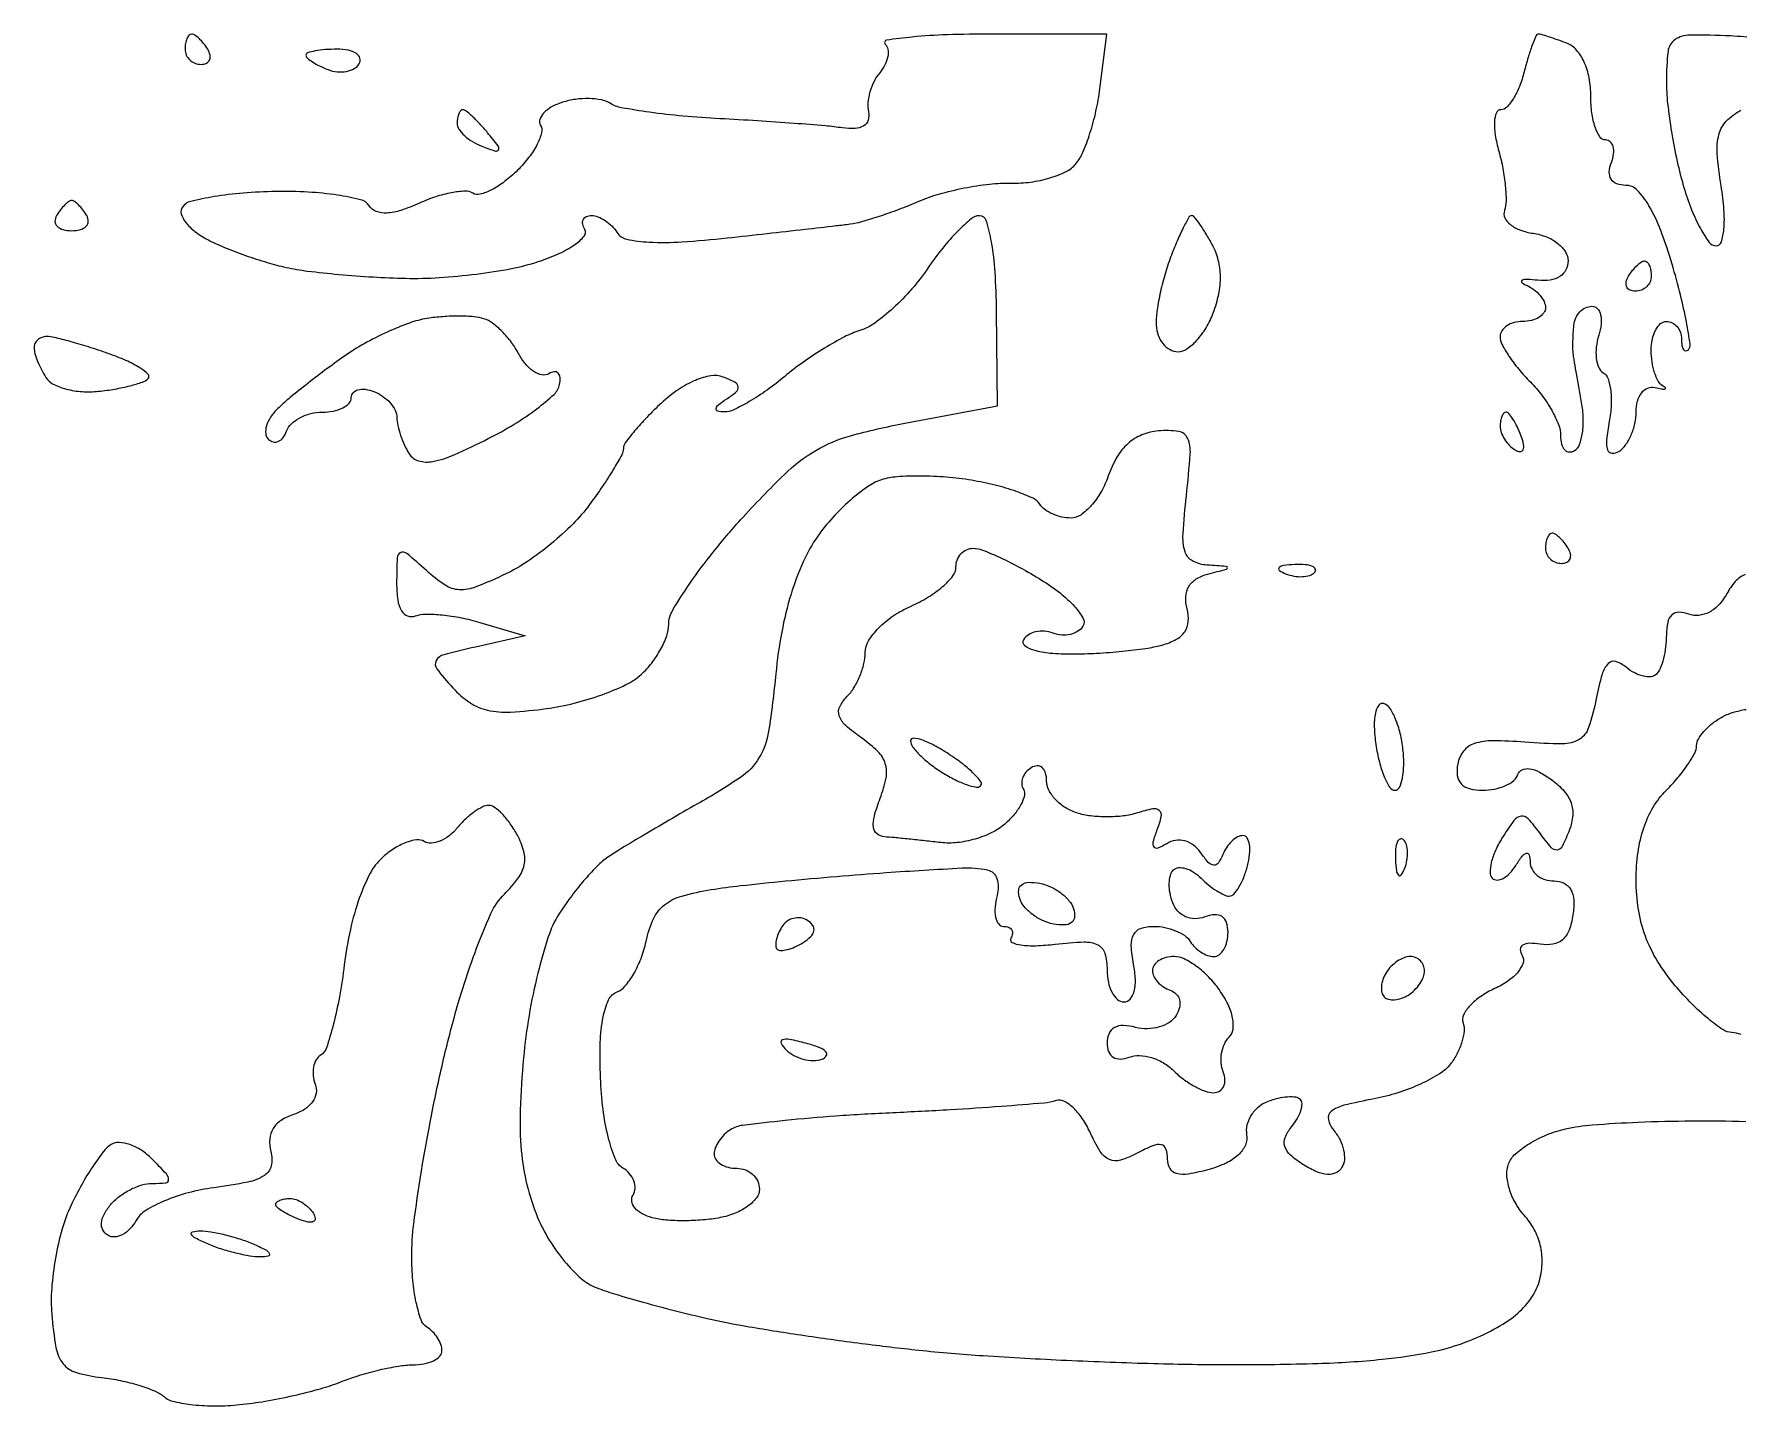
# Model space of a CAD drawing. Extents: x 0 to 102, y 0 to 135.
# Drawn here: x 36.38 to 45.92, y 127.69 to 135.36 of the extents above; entities that cross this region are included whole.
import ezdxf

# ---------------------------------------------------------------- set-up
doc = ezdxf.new("R2010")
doc.units = 0
doc.header["$MEASUREMENT"] = 0

msp = doc.modelspace()

# ---------------------------------------------------------------- linework, layer by layer
for points in [[(41.735482, 135.36, 0.008074), (41.490704, 135.356047, 0.01535), (41.294126, 135.343648, 0.013247), (41.150324, 135.326282, 0.616385), (41.143066, 135.304334, -0.160634), (41.157767, 135.275166, -0.085294), (41.156873, 135.234285, -0.070128), (41.140977, 135.188191, -0.055211), (41.111898, 135.144039, 0.058781), (41.080448, 135.095541, 0.044856), (41.057656, 135.036465, 0.04591), (41.046285, 134.976305, 0.075741), (41.049182, 134.924755, -0.127927), (41.047021, 134.87895, -0.18087), (41.022242, 134.846989, -0.125628), (40.973928, 134.831858, -0.050125), (40.9041, 134.835116, 0.015061), (40.807757, 134.846407, 0.002898), (40.632552, 134.860586, 0.003083), (40.42786, 134.874689, 0.002838), (40.217282, 134.886693, -0.009703), (40.012009, 134.901225, -0.012342), (39.82337, 134.92297, -0.010373), (39.667442, 134.948164, -0.09343), (39.603175, 134.972888, 0.091789), (39.554097, 134.991952, 0.041455), (39.485188, 134.999185, 0.039197), (39.409065, 134.994869, 0.043113), (39.337014, 134.97867, 0.047015), (39.275434, 134.95254, 0.078858), (39.230877, 134.918482, 0.116052), (39.209731, 134.882366, 0.216332), (39.213957, 134.849395, -0.206734), (39.219975, 134.808428, -0.053158), (39.195363, 134.744612, -0.045078), (39.148932, 134.671272, -0.032737), (39.0852, 134.5986, -0.032628), (39.012546, 134.534856, -0.044965), (38.939261, 134.488392, -0.052997), (38.875516, 134.463719, -0.207133), (38.834654, 134.469689, 0.14994), (38.791169, 134.481067, 0.035493), (38.715792, 134.472535, 0.033411), (38.626812, 134.449771, 0.027574), (38.535581, 134.414135, -0.027106), (38.432424, 134.373729, -0.066873), (38.352689, 134.358759, -0.102749), (38.294003, 134.367793, -0.159341), (38.254292, 134.399484, 0.189298), (38.206612, 134.433193, 0.022441), (38.077077, 134.458961, 0.02429), (37.914001, 134.475802, 0.017656), (37.7316, 134.479274, 0.015595), (37.549231, 134.470612, 0.021414), (37.386266, 134.450718, 0.018828), (37.255864, 134.42402, 0.178609), (37.209396, 134.392699, 0.232318), (37.202953, 134.354637, 0.093748), (37.227739, 134.306537, 0.066198), (37.27958, 134.255678, 0.041286), (37.351747, 134.210322, 0.022124), (37.445217, 134.166963, 0.012321), (37.562486, 134.122091, 0.012272), (37.683599, 134.082455, 0.019412), (37.789351, 134.055124, 0.022712), (37.91024, 134.034538, 0.008094), (38.084412, 134.015817, 0.008012), (38.276465, 134.001413, 0.00937), (38.459109, 133.994085, 0.021124), (38.646928, 133.998007, 0.015422), (38.854743, 134.017592, 0.015634), (39.050882, 134.048455, 0.032871), (39.200138, 134.087052, 0.025891), (39.315392, 134.131827, 0.045122), (39.404686, 134.182068, 0.062134), (39.458601, 134.230007, 0.329579), (39.461686, 134.267018, -0.085493), (39.449716, 134.296728, -0.164326), (39.452587, 134.321952, -0.180136), (39.469722, 134.338744, -0.105096), (39.498214, 134.3448, -0.092426), (39.53483, 134.337973, -0.053032), (39.574909, 134.317381, -0.050515), (39.612161, 134.287162, -0.058754), (39.640503, 134.251458, 0.205692), (39.696061, 134.212503, 0.038733), (39.821859, 134.196269, 0.029121), (40.004718, 134.197606, 0.011077), (40.258846, 134.219948, 0.000344), (40.482816, 134.244805, 0.000421), (40.692085, 134.268354, 0.00035), (40.868005, 134.288426, 0.003024), (40.9464, 134.297906, 0.03736), (41.011902, 134.311258, 0.010828), (41.110577, 134.341504, 0.010822), (41.220622, 134.380521, 0.011358), (41.3271, 134.423678, -0.032781), (41.443676, 134.465212, -0.020433), (41.584771, 134.499122, -0.020479), (41.727248, 134.521246, -0.034641), (41.847878, 134.526538, 0.03965), (41.95707, 134.532423, 0.03918), (42.064414, 134.555462, 0.042008), (42.154815, 134.590912, 0.105488), (42.210116, 134.634533, 0.072928), (42.24945, 134.699104, 0.023006), (42.288877, 134.805292, 0.022431), (42.322497, 134.92934, 0.023121), (42.34447, 135.054657), (42.383563, 135.36)], [(37.261307, 135.36, 0.210953), (37.247041, 135.353701, 0.081139), (37.234959, 135.335149, 0.061769), (37.226736, 135.307789, 0.042167), (37.224, 135.2754, 0.105053), (37.230858, 135.24312, 0.099167), (37.250318, 135.215651, 0.09642), (37.279393, 135.19724, 0.093332), (37.313593, 135.1908, 0.108972), (37.343621, 135.197423, 0.182303), (37.361509, 135.215651, 0.161196), (37.364141, 135.243074, 0.082592), (37.3509, 135.2754, 0.029505), (37.328143, 135.307783, 0.035638), (37.303014, 135.335149, 0.038439), (37.279135, 135.354455, 0.151918)], [(44.797952, 135.36, 0.300047), (44.78549, 135.351781, 0.011528), (44.763849, 135.297872, 0.017277), (44.740899, 135.229569, 0.010922), (44.71866, 135.1485, -0.032234), (44.692688, 135.06752, -0.044254), (44.658527, 134.999128, -0.051829), (44.621773, 134.951306, -0.205828), (44.588494, 134.937, 0.307453), (44.563302, 134.919893, 0.082353), (44.552501, 134.870035, 0.053231), (44.55679, 134.79535, 0.027858), (44.577084, 134.70435, -0.022251), (44.599707, 134.608001, -0.022866), (44.613433, 134.510893, -0.02335), (44.617513, 134.425949, -0.083393), (44.608603, 134.372473, 0.198517), (44.61102, 134.332524, 0.113263), (44.641829, 134.294265, 0.080865), (44.697447, 134.263453, 0.050974), (44.769674, 134.245573, -0.060839), (44.844319, 134.225529, -0.07158), (44.907552, 134.188752, -0.083577), (44.950154, 134.141562, -0.142851), (44.9649, 134.091, -0.121053), (44.952591, 134.040901, -0.130722), (44.918665, 134.003883, -0.107245), (44.864761, 133.983881, -0.062996), (44.7957, 133.982788, 0.015875), (44.735451, 133.987513, 0.11671), (44.707267, 133.982214, 0.558677), (44.705745, 133.97089, 0.067126), (44.73225, 133.954588, -0.056418), (44.772693, 133.930889, -0.055966), (44.806936, 133.898693, -0.061211), (44.830246, 133.863279, -0.115472), (44.838, 133.83015, -0.160616), (44.828246, 133.80057, -0.096605), (44.800723, 133.77538, -0.078159), (44.759631, 133.758367, -0.059205), (44.7111, 133.7526, 0.064853), (44.662586, 133.746281, 0.082425), (44.621477, 133.727749, 0.098894), (44.593977, 133.700263, 0.148195), (44.5842, 133.668, 0.120635), (44.594818, 133.62463, 0.026952), (44.633902, 133.558549, 0.026473), (44.688632, 133.485185, 0.022886), (44.7534, 133.4142, -0.0349), (44.818149, 133.339721, -0.033483), (44.872897, 133.255959, -0.035327), (44.910895, 133.17553, -0.092948), (44.9226, 133.113107, 0.060675), (44.928324, 133.066114, 0.129561), (44.945732, 133.034254, 0.191517), (44.971488, 133.022299, 0.153615), (45.001348, 133.029883, 0.169275), (45.028886, 133.063808, 0.051058), (45.045192, 133.129177, 0.04469), (45.049562, 133.211389, 0.035808), (45.04002, 133.299561, -0.001259), (45.024206, 133.388035, -0.001526), (45.009839, 133.47109, -0.001289), (44.99814, 133.541058, -0.01053), (44.993553, 133.573135, -0.027402), (44.991747, 133.600383, -0.008577), (44.991983, 133.641323, -0.008542), (44.993815, 133.687108, -0.009344), (44.997182, 133.73145, -0.081778), (45.007826, 133.771844, -0.084755), (45.030783, 133.806136, -0.090683), (45.062271, 133.829137, -0.112978), (45.097501, 133.8372, -0.204114), (45.12802, 133.8242, -0.133305), (45.146644, 133.790137, -0.087677), (45.149803, 133.737907, -0.048244), (45.13636, 133.67512, 0.048448), (45.12236, 133.609604, 0.058483), (45.122558, 133.546727, 0.06891), (45.136012, 133.495654, 0.156777), (45.161613, 133.465639, -0.176022), (45.188197, 133.431998, -0.04966), (45.203083, 133.365747, -0.043524), (45.205993, 133.282174, -0.034186), (45.195088, 133.192145, 0.020117), (45.179895, 133.090695, 0.105539), (45.185598, 133.034907, 0.30789), (45.209686, 133.016163, 0.155608), (45.248734, 133.025919, 0.099276), (45.285846, 133.060595, 0.052304), (45.317146, 133.115656, 0.049117), (45.338416, 133.181101, 0.054073), (45.3456, 133.247338, -0.065392), (45.353463, 133.307205, -0.100469), (45.376664, 133.353861, -0.130325), (45.411131, 133.380056, -0.158765), (45.45135, 133.38311, 0.013566), (45.489232, 133.374958, 0.102957), (45.507397, 133.375327, 0.598335), (45.509074, 133.38146, 0.062422), (45.49365, 133.392816, -0.142535), (45.469239, 133.417605, -0.046007), (45.448838, 133.465508, -0.041564), (45.43488, 133.525781, -0.036139), (45.4302, 133.59045, -0.050201), (45.436445, 133.652498, -0.070178), (45.455051, 133.704968, -0.090315), (45.482504, 133.740266, -0.184457), (45.5148, 133.7526, -0.115918), (45.54707, 133.745017, -0.100475), (45.574549, 133.723607, -0.093242), (45.592993, 133.691592, -0.084383), (45.5994, 133.6539, 0.037215), (45.602034, 133.618562, 0.104614), (45.61066, 133.595453, 0.241854), (45.623319, 133.588028, 0.213476), (45.637732, 133.593532, 0.238335), (45.648143, 133.625218, 0.009258), (45.626823, 133.750167, 0.014738), (45.593542, 133.901126, 0.009672), (45.546768, 134.072932, 0.019267), (45.48332, 134.262058, 0.042163), (45.417397, 134.399761, 0.058624), (45.351434, 134.486914, 0.204221), (45.287885, 134.514, -0.086009), (45.237522, 134.522728, -0.166542), (45.205943, 134.547914, -0.158626), (45.195535, 134.588195, -0.076308), (45.206994, 134.6409, 0.055937), (45.219642, 134.689491, 0.100118), (45.217314, 134.730523, 0.147206), (45.200866, 134.757438, 0.184534), (45.173745, 134.7678, -0.254276), (45.14226, 134.784919, -0.063013), (45.115871, 134.839695, -0.04905), (45.097763, 134.91879, -0.03177), (45.0918, 135.012549, 0.045569), (45.08247, 135.114709, 0.060653), (45.054648, 135.203606, 0.071717), (45.011827, 135.270759, 0.124016), (44.957981, 135.308649, 0.006047), (44.904816, 135.328316, 0.007928), (44.855772, 135.344916, 0.00604), (44.814482, 135.357617, 0.07171)], [(38.074993, 135.2754, 0.017964), (38.008221, 135.273, 0.029198), (37.951969, 135.265633, 0.029196), (37.910319, 135.255132, 0.327354), (37.9008, 135.242151, 0.220306), (37.90808, 135.22643, 0.031518), (37.937281, 135.20467, 0.030936), (37.977422, 135.181924, 0.021825), (38.024991, 135.161246, 0.066719), (38.076204, 135.149084, 0.072258), (38.127388, 135.151355, 0.081026), (38.170713, 135.167184, 0.126981), (38.199184, 135.194495, 0.214542), (38.203209, 135.225075, 0.177225), (38.183328, 135.251634, 0.099152), (38.138252, 135.269625, 0.045552)], [(38.778741, 134.937, 0.217663), (38.76652, 134.931415, 0.078541), (38.756183, 134.914808, 0.05972), (38.749139, 134.890378, 0.040372), (38.7468, 134.861451, 0.148172), (38.756736, 134.82866, 0.058677), (38.787592, 134.792442, 0.05126), (38.832537, 134.758591, 0.0442), (38.885666, 134.732615, 0.012731), (38.961829, 134.705592, 0.389672), (38.978705, 134.713284, 0.27071), (38.975838, 134.735431, 0.008807), (38.917607, 134.808163, 0.013646), (38.874323, 134.857513, 0.018888), (38.832709, 134.899154, 0.015689), (38.796552, 134.930647, 0.172995)], [(36.5895, 134.4294, 0.163822), (36.573705, 134.424082, 0.033983), (36.551319, 134.404549, 0.032351), (36.527288, 134.377189, 0.025622), (36.5049, 134.3448, 0.146489), (36.49627, 134.312703, 0.191582), (36.508183, 134.285051, 0.134005), (36.540886, 134.266372, 0.063222), (36.5895, 134.2602, 0.063222), (36.638114, 134.266372, 0.134005), (36.670817, 134.285051, 0.191582), (36.68273, 134.312703, 0.146489), (36.6741, 134.3448, 0.025622), (36.651712, 134.377189, 0.032351), (36.627681, 134.404549, 0.033983), (36.605295, 134.424082, 0.163822)], [(41.670869, 134.344222, 0.173323), (41.624462, 134.3273, 0.024836), (41.548786, 134.257845, 0.025777), (41.464502, 134.1631, 0.019415), (41.381606, 134.050984, -0.029644), (41.291969, 133.934798, -0.027973), (41.187567, 133.827627, -0.029114), (41.084335, 133.743403, -0.080926), (41.000906, 133.701586, 0.044005), (40.914705, 133.666044, 0.017233), (40.80254, 133.602787, 0.016901), (40.685219, 133.525626, 0.020191), (40.580359, 133.444924, -0.018998), (40.481524, 133.368482, -0.022392), (40.382308, 133.304108, -0.022005), (40.294906, 133.25785, -0.114452), (40.241959, 133.246295, -0.059144), (40.205244, 133.25114, -0.395319), (40.196194, 133.265305, -0.184772), (40.209402, 133.286856, -0.022646), (40.255543, 133.319122, 0.033576), (40.309452, 133.358602, 0.264441), (40.319816, 133.386599, 0.236879), (40.301329, 133.412076, 0.027882), (40.23545, 133.441666, 0.13386), (40.16765, 133.448487, 0.058542), (40.080163, 133.423063, 0.049649), (39.984121, 133.370722, 0.037319), (39.889956, 133.295688, 0.013431), (39.808543, 133.216068, 0.018299), (39.739838, 133.139769, 0.015317), (39.688005, 133.073783, 0.160154), (39.6774, 133.041523, -0.126195), (39.668562, 133.007065, -0.010364), (39.621826, 132.925976, -0.013371), (39.560675, 132.830639, -0.009895), (39.488212, 132.728459, -0.037117), (39.395538, 132.620821, -0.023309), (39.272751, 132.508897, -0.023362), (39.140852, 132.409493, -0.03903), (39.020395, 132.340351, -0.016868), (38.85152, 132.267086, -0.104732), (38.758911, 132.251484, -0.137467), (38.680068, 132.277178, -0.036846), (38.575083, 132.358978, 0.009599), (38.465972, 132.453977, 0.28226), (38.431059, 132.459145, 0.289629), (38.411243, 132.43041, 0.009973), (38.4084, 132.287867, 0.034504), (38.414811, 132.195076, 0.096976), (38.435888, 132.133803, 0.174941), (38.469974, 132.105106, 0.179049), (38.51415, 132.105148, -0.089642), (38.571503, 132.115377, -0.024693), (38.66339, 132.110623, -0.024114), (38.768776, 132.094773, -0.023095), (38.8737, 132.068686), (39.1275, 131.992985), (38.849551, 131.931018, 0.009745), (38.671787, 131.887733, 0.204007), (38.629555, 131.854901, 0.29983), (38.632987, 131.809304, 0.019462), (38.722424, 131.702394, 0.060813), (38.817248, 131.620269, 0.094361), (38.916481, 131.577832, 0.06849), (39.046502, 131.567516, 0.01966), (39.24799, 131.587102, 0.02741), (39.402774, 131.617034, 0.025151), (39.557959, 131.664379, 0.025999), (39.692038, 131.720814, 0.071416), (39.776967, 131.778045, 0.04419), (39.835985, 131.84179, 0.038627), (39.885894, 131.917741, 0.040557), (39.920207, 131.993945, 0.085713), (39.9312, 132.0576, -0.134707), (39.952752, 132.136145, -0.016679), (40.049243, 132.287031, -0.018713), (40.179165, 132.461625, -0.014473), (40.33305, 132.642079, -0.015895), (40.578253, 132.896559, -0.060196), (40.753641, 133.030424, -0.065658), (40.948056, 133.112748, -0.021303), (41.25288, 133.1831), (41.77086, 133.279619), (41.765849, 133.81221, 0.013846), (41.757831, 134.028252, 0.027978), (41.737328, 134.197256, 0.030419), (41.708424, 134.316665, 0.331088)], [(42.857187, 134.3448, 0.272498), (42.842336, 134.336057, 0.010162), (42.810829, 134.276459, 0.015916), (42.775988, 134.201318, 0.010228), (42.740179, 134.11215, 0.020595), (42.707036, 134.012219, 0.017504), (42.680175, 133.904351, 0.017861), (42.662665, 133.804339, 0.046559), (42.659415, 133.73145, 0.075262), (42.670807, 133.674884, 0.08535), (42.698239, 133.62689, 0.095445), (42.73711, 133.594748, 0.125812), (42.781494, 133.5834, 0.151302), (42.831459, 133.598874, 0.058082), (42.886877, 133.647155, 0.050624), (42.938839, 133.717397, 0.043135), (42.978906, 133.800439, 0.040327), (43.009397, 133.905402, 0.053906), (43.018739, 134.004084, 0.058341), (43.006727, 134.096063, 0.061322), (42.973836, 134.181139, 0.012891), (42.938166, 134.243847, 0.01907), (42.90344, 134.296725, 0.014662), (42.872591, 134.337426, 0.227015)], [(45.392893, 134.091, -0.210953), (45.407159, 134.084701, -0.081139), (45.419241, 134.066149, -0.061769), (45.427464, 134.038789, -0.042167), (45.4302, 134.0064, -0.105053), (45.423342, 133.97412, -0.099167), (45.403882, 133.946651, -0.09642), (45.374807, 133.92824, -0.093332), (45.340607, 133.9218, -0.108972), (45.310579, 133.928423, -0.182303), (45.292691, 133.946651, -0.161196), (45.290059, 133.974074, -0.082592), (45.3033, 134.0064, -0.029505), (45.326057, 134.038783, -0.035638), (45.351186, 134.066149, -0.038439), (45.375065, 134.085455, -0.151918)], [(38.8972, 133.767567, 0.057212), (38.841383, 133.778751, 0.019735), (38.759052, 133.782376, 0.019312), (38.667189, 133.779243, 0.02122), (38.578708, 133.769009, 0.047004), (38.480062, 133.743662, 0.020735), (38.355239, 133.692802, 0.020305), (38.226421, 133.627531, 0.025697), (38.113408, 133.556524, 0.007153), (38.007321, 133.479716, 0.006388), (37.899357, 133.397001, 0.006421), (37.804248, 133.320191, 0.019735), (37.742679, 133.264906, 0.052227), (37.703083, 133.217446, 0.074647), (37.679666, 133.167953, 0.097395), (37.675337, 133.124249, 0.183694), (37.690811, 133.092921, 0.136675), (37.718145, 133.078795, 0.159513), (37.747072, 133.082019, 0.127131), (37.773318, 133.103255, 0.07378), (37.792532, 133.13925, -0.118634), (37.81899, 133.179706, -0.067324), (37.866837, 133.213936, -0.061209), (37.927634, 133.237118, -0.06058), (37.99245, 133.245, 0.048564), (38.054504, 133.251041, 0.068564), (38.106968, 133.269071, 0.088748), (38.142305, 133.295654, 0.189418), (38.1546, 133.326945, -0.184534), (38.164962, 133.354066, -0.147206), (38.191877, 133.370514, -0.100118), (38.232909, 133.372842, -0.055937), (38.2815, 133.360194, -0.061005), (38.33012, 133.334368, -0.059584), (38.371504, 133.297397, -0.064793), (38.399821, 133.255397, -0.113081), (38.409695, 133.214799, 0.052146), (38.414968, 133.170166, 0.026106), (38.430361, 133.115399, 0.025597), (38.452386, 133.059831, 0.034304), (38.478227, 133.012207, 0.185477), (38.531792, 132.972467, 0.115578), (38.610887, 132.969192, 0.056872), (38.730772, 133.00659, 0.013337), (38.921081, 133.096807, 0.019647), (39.06661, 133.17795, 0.02525), (39.193191, 133.264254, 0.024537), (39.289075, 133.344685, 0.156043), (39.319946, 133.399338, 0.064147), (39.322959, 133.438663, 0.181493), (39.312144, 133.463496, 0.238576), (39.290315, 133.471037, 0.104823), (39.260741, 133.460419, -0.188302), (39.222635, 133.453432, -0.097548), (39.177102, 133.471905, -0.074014), (39.130976, 133.512987, -0.051046), (39.091795, 133.571077, 0.038115), (39.050722, 133.635498, 0.034206), (38.998954, 133.695463, 0.035872), (38.944797, 133.742821, 0.083886)], [(36.449976, 133.668, 0.087254), (36.422592, 133.663185, 0.096147), (36.399523, 133.649362, 0.102428), (36.384334, 133.628751, 0.113326), (36.379295, 133.60455, 0.06702), (36.384165, 133.57323, 0.023022), (36.399245, 133.52979, 0.022403), (36.420493, 133.482839, 0.024109), (36.445391, 133.439148, 0.134657), (36.486593, 133.401759, 0.053181), (36.558759, 133.374353, 0.047585), (36.647487, 133.359889, 0.043203), (36.740331, 133.361734, 0.016382), (36.831851, 133.374536, 0.019896), (36.916521, 133.392717, 0.018855), (36.985567, 133.413248, 0.115174), (37.016954, 133.432754, 0.419954), (37.016717, 133.456996, 0.051292), (36.970252, 133.493307, 0.036851), (36.893265, 133.534093, 0.019523), (36.792694, 133.573619, 0.00756), (36.683758, 133.609756, 0.009115), (36.580339, 133.640275, 0.007976), (36.492671, 133.662921, 0.059276)], [(44.617449, 133.245, 0.219607), (44.604725, 133.239128, 0.077771), (44.593967, 133.221615, 0.059132), (44.586634, 133.195875, 0.039867), (44.5842, 133.165393, 0.088797), (44.590334, 133.131124, 0.053277), (44.608767, 133.093987, 0.051183), (44.635841, 133.059774, 0.061454), (44.667831, 133.034099, 0.1144), (44.696374, 133.024457, 0.32948), (44.713273, 133.034555, 0.155351), (44.71591, 133.064657, 0.036408), (44.70108, 133.113706, 0.020646), (44.679359, 133.163999, 0.029555), (44.65573, 133.206432, 0.029412), (44.633277, 133.23749, 0.2252)], [(44.875307, 132.5682, 0.210953), (44.861041, 132.561901, 0.081139), (44.848959, 132.543349, 0.061769), (44.840736, 132.515989, 0.042167), (44.838, 132.4836, 0.105053), (44.844858, 132.45132, 0.099167), (44.864318, 132.423851, 0.09642), (44.893393, 132.40544, 0.093332), (44.927593, 132.399, 0.108972), (44.957621, 132.405623, 0.182303), (44.975509, 132.423851, 0.161196), (44.978141, 132.451274, 0.082592), (44.9649, 132.4836, 0.029505), (44.942143, 132.515983, 0.035638), (44.917014, 132.543349, 0.038439), (44.893135, 132.562655, 0.151918)], [(43.43505, 132.392321, 0.018894), (43.371911, 132.387326, 0.168741), (43.347228, 132.37537, 0.470617), (43.348687, 132.359952, 0.054073), (43.383937, 132.341209, 0.051402), (43.430203, 132.328008, 0.05415), (43.477372, 132.324842, 0.060344), (43.518429, 132.331539, 0.126455), (43.546088, 132.347888, 0.296942), (43.549997, 132.366403, 0.208169), (43.534554, 132.382024, 0.077125), (43.493947, 132.391391, 0.028489)], [(43.933874, 131.614675, 0.332246), (43.904961, 131.6051, 0.104302), (43.886009, 131.560475, 0.057707), (43.880024, 131.484361, 0.027234), (43.88902, 131.386077, 0.024914), (43.908452, 131.287973, 0.037467), (43.935899, 131.205223, 0.042252), (43.966673, 131.146057, 0.257134), (43.995831, 131.13, 0.290725), (44.02076, 131.145834, 0.061412), (44.037563, 131.197151, 0.046613), (44.045015, 131.270989, 0.02842), (44.040685, 131.358598, 0.032019), (44.025296, 131.448122, 0.04025), (43.999255, 131.528117, 0.044904), (43.967281, 131.588804, 0.170212)], [(41.49894, 131.331991, 0.020467), (41.416735, 131.381168, 0.041274), (41.347704, 131.411638, 0.068169), (41.300667, 131.421029, 0.432173), (41.2848, 131.406101, 0.165172), (41.295852, 131.373558, 0.032968), (41.336922, 131.326796, 0.031616), (41.394304, 131.276368, 0.024887), (41.462238, 131.229089, 0.022697), (41.532884, 131.189307, 0.033587), (41.598335, 131.161609, 0.035669), (41.651511, 131.147356, 0.24895), (41.676378, 131.154978, 0.372445), (41.678012, 131.177519, 0.036487), (41.639396, 131.222115, 0.032323), (41.578418, 131.275551, 0.01873)], [(38.923382, 131.0454, 0.120353), (38.888926, 131.036984, 0.035668), (38.842342, 131.008397, 0.033527), (38.792835, 130.967641, 0.030583), (38.747573, 130.919431, -0.054458), (38.70162, 130.874938, -0.067354), (38.650137, 130.845053, -0.080796), (38.601232, 130.833591, -0.156903), (38.562683, 130.843119, 0.171342), (38.520849, 130.852219, 0.060526), (38.460489, 130.837056, 0.051375), (38.392749, 130.802675, 0.04083), (38.327613, 130.75275, 0.088886), (38.260161, 130.665467, 0.035115), (38.1994, 130.525828, 0.03097), (38.149518, 130.35124, 0.023024), (38.115523, 130.153596, -0.013797), (38.088086, 129.974353, -0.019152), (38.052982, 129.815723, -0.015941), (38.01544, 129.688974, -0.176133), (37.983174, 129.648124, 0.128394), (37.957901, 129.621632, 0.080866), (37.943354, 129.581159, 0.07185), (37.941426, 129.533252, 0.06589), (37.952913, 129.485234, -0.132964), (37.958023, 129.435331, -0.115849), (37.937858, 129.386692, -0.095601), (37.893779, 129.345091, -0.064724), (37.831008, 129.3158, 0.06652), (37.761485, 129.283055, 0.113015), (37.716818, 129.237239, 0.120148), (37.698164, 129.178696, 0.081456), (37.704708, 129.108697, -0.119275), (37.706172, 129.028956, -0.19919), (37.668176, 128.974859, -0.092706), (37.575387, 128.937758, -0.015539), (37.385559, 128.906265, 0.030785), (37.241491, 128.877827, 0.035486), (37.108903, 128.832801, 0.038429), (37.003912, 128.778788, 0.127847), (36.950641, 128.723245, -0.061918), (36.915574, 128.67554, -0.082952), (36.872831, 128.643201, -0.102686), (36.829368, 128.630819, -0.157906), (36.791692, 128.640052, -0.134641), (36.76373, 128.670095, -0.144142), (36.755946, 128.709389, -0.103337), (36.770527, 128.757085, -0.047558), (36.807251, 128.811032, -0.057931), (36.85509, 128.856714, -0.043638), (36.916776, 128.895336, -0.044574), (36.982181, 128.921693, -0.07363), (37.040987, 128.9304, 0.025685), (37.11635, 128.934274, 0.389142), (37.132307, 128.952254, 0.185729), (37.119681, 128.983536, 0.008622), (37.038747, 129.06731, 0.050436), (36.979668, 129.115537, 0.060465), (36.915483, 129.147581, 0.071203), (36.856086, 129.159628, 0.154078), (36.811382, 129.148317, 0.089851), (36.768099, 129.109364, 0.018404), (36.707908, 129.025403, 0.018824), (36.644388, 128.921224, 0.016707), (36.586151, 128.808392, 0.041882), (36.53642, 128.676009, 0.025083), (36.498827, 128.512117, 0.025007), (36.477653, 128.344046, 0.039344), (36.478137, 128.198636, 0.02198), (36.501758, 128.012056, 0.125602), (36.542124, 127.921611, 0.157748), (36.616137, 127.872247, 0.040757), (36.7587, 127.844264, -0.023371), (36.862783, 127.827565, -0.02285), (36.965651, 127.801133, -0.023451), (37.053584, 127.769622, -0.075116), (37.106815, 127.737646, 0.11869), (37.164207, 127.709595, 0.028208), (37.269976, 127.692315, 0.027451), (37.397067, 127.685872, 0.024092), (37.529815, 127.692836, 0.017682), (37.673063, 127.71243, 0.0126), (37.831907, 127.744051, 0.012744), (37.982054, 127.78194, 0.026361), (38.096657, 127.820604, -0.020254), (38.199837, 127.856823, -0.016475), (38.312941, 127.887412, -0.016785), (38.419118, 127.908673, -0.041037), (38.498507, 127.9152, 0.046665), (38.561159, 127.92106, 0.066629), (38.614115, 127.938585, 0.086745), (38.649842, 127.964399, 0.195443), (38.6622, 127.994807, 0.089642), (38.655999, 128.029119, 0.053229), (38.637349, 128.066389, 0.051032), (38.609961, 128.100795, 0.06081), (38.5776, 128.1267, -0.173139), (38.544768, 128.167773, -0.030305), (38.517851, 128.264702, -0.029753), (38.499194, 128.387491, -0.02283), (38.493, 128.523071, -0.031459), (38.504448, 128.704843, -0.008606), (38.545408, 128.989311, -0.008665), (38.603114, 129.310908, -0.00893), (38.671411, 129.627089, -0.013164), (38.753443, 129.939318, -0.017606), (38.845149, 130.217489, -0.017671), (38.936242, 130.439725, -0.09051), (39.01175, 130.54895, 0.036764), (39.08865, 130.638073, 0.105864), (39.122313, 130.711967, 0.121309), (39.120443, 130.787007, 0.056321), (39.084162, 130.878139, 0.03073), (39.044658, 130.942163, 0.03786), (39.000008, 130.996267, 0.041484), (38.956793, 131.034341, 0.161203)], [(44.043113, 130.853287, 0.296942), (44.024597, 130.857197, 0.208169), (44.008976, 130.841754, 0.077125), (43.999609, 130.801147, 0.028489), (43.998679, 130.74225, 0.018894), (44.003674, 130.679111, 0.168741), (44.01563, 130.654428, 0.470617), (44.031048, 130.655887, 0.054073), (44.049791, 130.691138, 0.051402), (44.062992, 130.737403, 0.05415), (44.066158, 130.784572, 0.060344), (44.059461, 130.825629, 0.126455)], [(42.008296, 130.60933, -0.061282), (42.068782, 130.589695, -0.053155), (42.125921, 130.555249, -0.055874), (42.1714, 130.511992, -0.094625), (42.196983, 130.46627, -0.100052), (42.202624, 130.420263, -0.215807), (42.185802, 130.389656, -0.158392), (42.146282, 130.376164, -0.05162), (42.084104, 130.38167, -0.061282), (42.023618, 130.401305, -0.053155), (41.966479, 130.435751, -0.055874), (41.921, 130.479008, -0.094625), (41.895417, 130.52473, -0.100052), (41.889776, 130.570737, -0.215807), (41.906598, 130.601344, -0.158392), (41.946118, 130.614836, -0.05162)], [(40.707478, 130.401705, 0.103479), (40.66965, 130.4154, 0.098884), (40.628847, 130.413113, 0.096839), (40.591373, 130.395186, 0.094768), (40.563074, 130.364351, 0.038613), (40.543763, 130.326928, 0.050865), (40.532509, 130.290232, 0.060887), (40.530219, 130.259462, 0.18664), (40.538529, 130.240671, 0.211554), (40.558442, 130.232984, 0.051196), (40.594177, 130.238415, 0.043708), (40.637572, 130.253789, 0.031442), (40.682932, 130.278025, 0.051827), (40.726044, 130.311287, 0.154764), (40.743795, 130.343548, 0.207337), (40.737227, 130.37392, 0.099167)], [(42.760503, 130.1994, 0.061642), (42.713813, 130.193622, 0.080067), (42.674268, 130.17662, 0.097727), (42.647797, 130.151427, 0.155045), (42.6384, 130.12185, 0.113938), (42.645817, 130.089723, 0.069756), (42.667651, 130.05733, 0.064164), (42.699908, 130.029588, 0.065186), (42.737979, 130.011107, -0.117982), (42.772077, 129.989889, -0.138769), (42.790377, 129.956669, -0.120125), (42.789902, 129.914878, -0.075921), (42.770731, 129.869787, -0.111571), (42.733246, 129.831575, -0.072043), (42.676637, 129.805686, -0.066765), (42.61028, 129.795537, -0.068661), (42.544252, 129.80341, 0.054907), (42.475033, 129.813593, 0.133749), (42.425227, 129.801955, 0.169041), (42.395308, 129.769216, 0.101723), (42.3846, 129.717129, 0.088573), (42.393344, 129.668153, 0.162549), (42.41842, 129.636868, 0.156139), (42.458104, 129.626179, 0.080102), (42.509052, 129.636854, -0.103569), (42.565785, 129.64601, -0.062476), (42.633167, 129.634361, -0.05863), (42.700387, 129.604897, -0.06388), (42.756809, 129.561305, 0.036104), (42.81135, 129.514119, 0.034), (42.873178, 129.474221, 0.035843), (42.932911, 129.446577, 0.090694), (42.979808, 129.438, 0.132523), (43.01417, 129.44727, 0.151984), (43.037075, 129.472249, 0.125431), (43.044377, 129.510035, 0.077089), (43.034762, 129.554591, -0.072445), (43.023413, 129.604927, -0.060853), (43.025843, 129.659612, -0.062886), (43.041025, 129.710194, -0.092312), (43.067227, 129.748387, 0.163272), (43.089382, 129.792913, 0.084863), (43.087418, 129.855643, 0.064179), (43.061708, 129.930999, 0.038525), (43.013519, 130.012496, 0.0399), (42.954403, 130.084009, 0.041032), (42.885194, 130.144497, 0.044469), (42.81658, 130.186315, 0.115123)], [(44.081593, 130.1994, 0.094453), (44.047033, 130.192813, 0.052851), (44.00899, 130.172895, 0.050119), (43.973457, 130.143685, 0.057315), (43.946221, 130.109171, 0.055289), (43.928252, 130.071308, 0.063671), (43.920099, 130.032187, 0.073797), (43.922478, 129.99777, 0.143229), (43.9356, 129.9738, 0.143229), (43.95957, 129.960678, 0.073797), (43.993987, 129.958299, 0.063671), (44.033108, 129.966452, 0.055289), (44.070971, 129.984421, 0.057315), (44.105485, 130.011657, 0.050119), (44.134695, 130.04719, 0.052851), (44.154613, 130.085233, 0.094453), (44.1612, 130.119793, 0.099038), (44.155123, 130.150174, 0.097945), (44.137815, 130.176015, 0.097945), (44.111974, 130.193323, 0.099038)], [(40.699381, 129.714539, 0.013933), (40.607612, 129.735825, 0.131195), (40.567584, 129.733386, 0.470166), (40.560335, 129.714699, 0.069225), (40.588411, 129.677549, 0.0741), (40.630849, 129.646118, 0.058506), (40.684136, 129.625287, 0.059552), (40.739686, 129.61764, 0.085105), (40.788766, 129.625155, 0.170804), (40.813136, 129.644073, 0.353106), (40.810733, 129.666549, 0.106885), (40.772126, 129.691427, 0.02593)], [(37.811207, 128.8458, -0.088797), (37.845476, 128.839666, -0.053277), (37.882613, 128.821233, -0.051183), (37.916826, 128.794159, -0.061454), (37.942501, 128.762169, -0.1144), (37.952143, 128.733626, -0.32948), (37.942045, 128.716727, -0.155351), (37.911943, 128.71409, -0.036408), (37.862894, 128.72892, -0.020646), (37.812601, 128.750641, -0.029555), (37.770168, 128.77427, -0.029412), (37.73911, 128.796723, -0.2252), (37.7316, 128.812551, -0.219607), (37.737472, 128.825275, -0.077771), (37.754985, 128.836033, -0.059132), (37.780725, 128.843366, -0.039867)], [(37.3086, 128.664708, -0.04179), (37.36917, 128.659637, -0.018434), (37.447926, 128.64335, -0.018093), (37.530623, 128.619841, -0.02318), (37.6047, 128.592, -0.015364), (37.672677, 128.560281, -0.14515), (37.695839, 128.53846, -0.507108), (37.689524, 128.523998, -0.055166), (37.647, 128.519292, -0.04179), (37.58643, 128.524363, -0.018434), (37.507674, 128.54065, -0.018093), (37.424977, 128.564159, -0.02318), (37.3509, 128.592, -0.015364), (37.282923, 128.623719, -0.14515), (37.259761, 128.64554, -0.507108), (37.266076, 128.660002, -0.055166)]]:
    msp.add_lwpolyline(points, format="xyb", close=True)
for points in [[(46.020763, 135.336217, 0.021545), (45.87435, 135.349588, 0.012635), (45.645669, 135.354784, 0.15304), (45.562906, 135.328612, 0.215262), (45.524114, 135.263417, 0.02818), (45.5148, 135.098292, 0.027364), (45.521711, 134.9721, 0.013408), (45.543585, 134.812545, 0.01326), (45.575253, 134.647503, 0.018753), (45.612791, 134.502665, 0.021567), (45.656299, 134.377373, 0.031458), (45.706091, 134.271675, 0.032256), (45.755188, 134.194676, 0.239073), (45.792804, 134.1756, 0.325878), (45.822441, 134.197212, 0.056581), (45.836889, 134.269356, 0.040692), (45.837239, 134.376093, 0.020127), (45.82123, 134.510765, -0.019344), (45.799403, 134.691966, -0.084393), (45.808776, 134.799194, -0.130458), (45.850366, 134.872677, -0.076379), (45.931756, 134.933765, -0.020686)], [(45.95539, 132.33781, 0.102385), (45.900387, 132.297179, 0.059845), (45.8532, 132.2298, -0.063369), (45.809516, 132.168346, -0.083163), (45.755227, 132.126184, -0.096009), (45.696695, 132.107889, -0.120052), (45.640409, 132.115102, 0.087918), (45.585354, 132.125748, 0.192597), (45.545924, 132.110686, 0.154807), (45.522206, 132.069088, 0.052802), (45.5148, 131.999151, -0.030629), (45.510696, 131.932227, -0.031397), (45.498448, 131.866868, -0.033071), (45.480577, 131.811861, -0.101633), (45.459134, 131.779334, -0.171963), (45.429339, 131.765132, -0.082284), (45.386458, 131.767707, -0.066524), (45.337467, 131.785983, -0.050751), (45.289897, 131.817924, 0.099705), (45.231356, 131.849448, 0.28353), (45.188411, 131.838146, 0.123633), (45.154738, 131.778631, 0.01787), (45.122264, 131.641869, -0.03046), (45.079855, 131.481351, -0.178253), (45.026411, 131.414168, -0.140469), (44.934933, 131.389158, -0.016612), (44.72227, 131.39883, 0.017776), (44.543388, 131.406548, 0.079939), (44.440213, 131.390747, 0.147571), (44.380162, 131.349263, 0.120245), (44.347166, 131.27805, 0.078114), (44.344623, 131.212273, 0.160677), (44.366137, 131.166084, 0.145238), (44.41288, 131.138834, 0.059909), (44.486347, 131.13, 0.048622), (44.55291, 131.136488, 0.055753), (44.613817, 131.155711, 0.064107), (44.660456, 131.183996, 0.144967), (44.683876, 131.217528, -0.20393), (44.70792, 131.244717, -0.151469), (44.74805, 131.250524, -0.085206), (44.80442, 131.231408, -0.033619), (44.873872, 131.187462, -0.053782), (44.942417, 131.125021, -0.096071), (44.981015, 131.059588, -0.104752), (44.990495, 130.988542, -0.073501), (44.972604, 130.909584, -0.017924), (44.932361, 130.815819, -0.260344), (44.904027, 130.795583, -0.249976), (44.871112, 130.808697, -0.016706), (44.80608, 130.891061, 0.026103), (44.741166, 130.970173, 0.247276), (44.701267, 130.984586, 0.203596), (44.661732, 130.960893, 0.017742), (44.594761, 130.861672, 0.033915), (44.557707, 130.792278, 0.046402), (44.534772, 130.7253, 0.055073), (44.527681, 130.669817, 0.20336), (44.540638, 130.637762, 0.21062), (44.566949, 130.62755, 0.114061), (44.601021, 130.637056, 0.078987), (44.638107, 130.665653, 0.048127), (44.672104, 130.70945, -0.020154), (44.708395, 130.762019, -0.175945), (44.731763, 130.77726, -0.409422), (44.746928, 130.768013, -0.058507), (44.752105, 130.72815, 0.124216), (44.762809, 130.687815, 0.099424), (44.792025, 130.653464, 0.089374), (44.835361, 130.630374, 0.077976), (44.886184, 130.6224, -0.110326), (44.942324, 130.60986, -0.157322), (44.97937, 130.575237, -0.116249), (44.996022, 130.516362, -0.046348), (44.991934, 130.43205, -0.053769), (44.97055, 130.347782, -0.122379), (44.93375, 130.293933, -0.142013), (44.880061, 130.268288, -0.083464), (44.80836, 130.268508, 0.041229), (44.747851, 130.273798, 0.141746), (44.710311, 130.263132, 0.264136), (44.697392, 130.23925, 0.134038), (44.707381, 130.205418, -0.219548), (44.712457, 130.163787, -0.095873), (44.685057, 130.113877, -0.068767), (44.629554, 130.063172, -0.043881), (44.553366, 130.020031, 0.041465), (44.475584, 129.976481, 0.057865), (44.415113, 129.924621, 0.07305), (44.3796, 129.872763, 0.200191), (44.377013, 129.829321, -0.110202), (44.382398, 129.78318, -0.048189), (44.370112, 129.722464, -0.04452), (44.343954, 129.657899, -0.045067), (44.306868, 129.599266, -0.090511), (44.245037, 129.543238, -0.031625), (44.138848, 129.486264, -0.030182), (44.011448, 129.437016, -0.030904), (43.88004, 129.403918, 0.013527), (43.709807, 129.367278, 0.108268), (43.638148, 129.332242, 0.296024), (43.623007, 129.287269, 0.110916), (43.654673, 129.225207, -0.058547), (43.688197, 129.173562, -0.061177), (43.708234, 129.116301, -0.06814), (43.712472, 129.062307, -0.124598), (43.699261, 129.020438, -0.142322), (43.665282, 128.989755, -0.129903), (43.618873, 128.980667, -0.087273), (43.558836, 128.995302, -0.036279), (43.484779, 129.034397, -0.03889), (43.411233, 129.088698, -0.136784), (43.379047, 129.137272, -0.177487), (43.380962, 129.187631, -0.075996), (43.416157, 129.246209, 0.039065), (43.448415, 129.291911, 0.055323), (43.468972, 129.33721, 0.069813), (43.475785, 129.375503, 0.208461), (43.466264, 129.399736, 0.166696), (43.440477, 129.412354, 0.047151), (43.395153, 129.413734, 0.04193), (43.340399, 129.405594, 0.033766), (43.283511, 129.388065, 0.081854), (43.231535, 129.357629, 0.077488), (43.190931, 129.311616, 0.081067), (43.167626, 129.257493, 0.104501), (43.165652, 129.203528, -0.147893), (43.158509, 129.145257, -0.102336), (43.119686, 129.09083, -0.07662), (43.050614, 129.044151, -0.043317), (42.95565, 129.008971, -0.022817), (42.840754, 128.982967, -0.106345), (42.773264, 128.985326, -0.20909), (42.736773, 129.013593, -0.125523), (42.723, 129.067593, 0.077483), (42.714294, 129.123433, 0.275693), (42.688249, 129.146437, 0.148029), (42.640789, 129.141268, 0.022251), (42.553432, 129.099403, -0.047167), (42.459616, 129.060055, -0.182047), (42.397626, 129.06361, -0.152294), (42.346626, 129.108313, -0.030336), (42.289103, 129.216631, 0.041334), (42.24583, 129.293967, 0.057029), (42.194207, 129.354428, 0.071368), (42.142494, 129.390392, 0.197325), (42.099121, 129.393674, -0.057376), (42.031519, 129.380006, -0.002518), (41.791717, 129.360822, -0.00424), (41.50648, 129.341878, -0.003011), (41.186354, 129.325276, 0.005963), (40.86647, 129.306793, 0.008409), (40.581965, 129.282133, 0.005337), (40.344914, 129.255003, 0.10765), (40.276904, 129.231014, 0.056348), (40.241749, 129.203382, 0.049836), (40.211997, 129.167515, 0.052709), (40.191701, 129.12924, 0.095854), (40.185, 129.094607, 0.156819), (40.194763, 129.064245, 0.097386), (40.222277, 129.038385, 0.079459), (40.263374, 129.020928, 0.06085), (40.3119, 129.015, -0.091076), (40.360346, 129.006102, -0.095713), (40.401523, 128.98062, -0.099576), (40.429077, 128.942615, -0.107615), (40.4388, 128.897962, -0.164677), (40.422588, 128.850073, -0.073061), (40.374199, 128.802955, -0.060824), (40.303017, 128.763631, -0.048624), (40.21888, 128.738885, -0.026858), (40.122978, 128.725841, -0.020211), (40.016612, 128.721471, -0.020574), (39.915994, 128.725548, -0.043561), (39.839132, 128.73864, -0.05692), (39.78179, 128.760848, -0.095672), (39.741583, 128.792963, -0.135467), (39.72456, 128.829427, -0.182239), (39.73149, 128.864877, 0.127941), (39.743015, 128.902256, 0.100742), (39.736399, 128.944258, 0.089345), (39.71254, 128.984494, 0.076085), (39.674919, 129.016533, -0.163129), (39.63073, 129.06966, -0.031715), (39.592523, 129.190179, -0.029943), (39.563652, 129.345554, -0.021354), (39.549303, 129.521982, -0.016473), (39.548221, 129.718638, -0.040854), (39.563892, 129.861706, -0.059515), (39.594598, 129.95768, -0.196431), (39.642053, 130.002275, 0.127729), (39.687848, 130.035002, 0.043579), (39.73496, 130.102535, 0.039942), (39.776137, 130.189509, 0.036549), (39.804415, 130.284524, -0.051837), (39.846036, 130.410208, -0.119662), (39.906765, 130.488206, -0.099615), (40.004195, 130.538, -0.029235), (40.169135, 130.574096, -0.011602), (40.33295, 130.596144, -0.00341), (40.585265, 130.62242, -0.003422), (40.869589, 130.648108, -0.003671), (41.147668, 130.669259, -0.00392), (41.572622, 130.6951, -0.06389), (41.714822, 130.684456, -0.277187), (41.767472, 130.63608, -0.136504), (41.768939, 130.54182, 0.04272), (41.75752, 130.475456, 0.073126), (41.760938, 130.419483, 0.110105), (41.777821, 130.382309, 0.235504), (41.805313, 130.3686, -0.090111), (41.833343, 130.363507, -0.168858), (41.850845, 130.348942, -0.176524), (41.85509, 130.327196, -0.099547), (41.845627, 130.301681, 0.448233), (41.852431, 130.278814, 0.076851), (41.901654, 130.26437, 0.042138), (41.985911, 130.260338, 0.019953), (42.094434, 130.268636, -0.018687), (42.25554, 130.281366, -0.126605), (42.333075, 130.264808, -0.213487), (42.372058, 130.217371, -0.066904), (42.3846, 130.124056, 0.050962), (42.391578, 130.055772, 0.07091), (42.412348, 129.998021, 0.090994), (42.443005, 129.959192, 0.182223), (42.479062, 129.9456, 0.222095), (42.513364, 129.961627, 0.112088), (42.535607, 130.005052, 0.072403), (42.542764, 130.072598, 0.037491), (42.533094, 130.1571, -0.032942), (42.520122, 130.262015, -0.136931), (42.533597, 130.323721, -0.194852), (42.573529, 130.357269, -0.078627), (42.645139, 130.3686, -0.050284), (42.707342, 130.362329, -0.047746), (42.768184, 130.343749, -0.051384), (42.818854, 130.316429, -0.105404), (42.8499, 130.284, 0.06081), (42.875805, 130.251639, 0.051032), (42.910211, 130.224251, 0.053229), (42.947481, 130.205601, 0.089642), (42.981793, 130.1994, 0.166911), (43.012162, 130.209829, 0.095165), (43.038015, 130.239336, 0.076019), (43.055492, 130.28335, 0.05662), (43.0614, 130.335351, 0.077254), (43.052898, 130.390047, 0.171186), (43.027777, 130.423265, 0.166743), (42.98683, 130.433885, 0.072561), (42.931298, 130.421378, -0.092161), (42.876447, 130.411249, -0.103874), (42.824077, 130.422313, -0.104304), (42.780742, 130.453451, -0.093639), (42.751646, 130.500575, -0.046846), (42.736705, 130.553983, -0.051124), (42.732562, 130.607677, -0.057394), (42.739054, 130.653807, -0.133514), (42.756259, 130.683859, -0.178865), (42.784568, 130.696891, -0.091983), (42.823917, 130.692703, -0.072018), (42.868222, 130.672208, -0.052134), (42.91053, 130.63791, 0.026287), (42.953102, 130.599594, 0.02883), (42.998215, 130.567207, 0.029996), (43.039601, 130.544328, 0.11172), (43.068453, 130.5378, 0.212041), (43.093683, 130.549003, 0.0481), (43.122281, 130.587503, 0.041736), (43.14934, 130.642209, 0.030043), (43.170513, 130.707, 0.037015), (43.182432, 130.771846, 0.064262), (43.181308, 130.826497, 0.097477), (43.168236, 130.863074, 0.264205), (43.14513, 130.8762, 0.127395), (43.11533, 130.868482, 0.061943), (43.083349, 130.845136, 0.05545), (43.054174, 130.810897, 0.052411), (43.032591, 130.77045, -0.053902), (43.007417, 130.723611, -0.270517), (42.98156, 130.71139, -0.191908), (42.951208, 130.726657, -0.028755), (42.908099, 130.781289, 0.079355), (42.86774, 130.822999, 0.09738), (42.819003, 130.846502, 0.103151), (42.767245, 130.849072, 0.099733), (42.718082, 130.83086, -0.042083), (42.669311, 130.80612, -0.357438), (42.647492, 130.812898, -0.218686), (42.643025, 130.841981, -0.022058), (42.665791, 130.910154, 0.036472), (42.688064, 130.983851, 0.282653), (42.676894, 131.016425, 0.227507), (42.639754, 131.025597, 0.025517), (42.553268, 131.002931, -0.04731), (42.476363, 130.986316, -0.029692), (42.384444, 130.980898, -0.029683), (42.292473, 130.986409, -0.047068), (42.2154, 131.0031, -0.063217), (42.15071, 131.03305, -0.064127), (42.095902, 131.078096, -0.070524), (42.058798, 131.13074, -0.118841), (42.0462, 131.182994, 0.071196), (42.039851, 131.227357, 0.146586), (42.020943, 131.256507, 0.189337), (41.992897, 131.266115, 0.128038), (41.96022, 131.256047, 0.076912), (41.930514, 131.230664, 0.089777), (41.911742, 131.198705, 0.100767), (41.906649, 131.165275, 0.126644), (41.915925, 131.135461, -0.199803), (41.92154, 131.100481, -0.063917), (41.902461, 131.050238, -0.052182), (41.864406, 130.993992, -0.038077), (41.811555, 130.940054, -0.067755), (41.740184, 130.89287, -0.042146), (41.646276, 130.857028, -0.041603), (41.545694, 130.836932, -0.057993), (41.454, 130.837098, 0.002127), (41.365424, 130.847187, 0.001951), (41.274179, 130.856827, 0.001949), (41.192695, 130.864793, 0.006413), (41.138844, 130.86915, -0.156319), (41.096887, 130.885813, -0.195126), (41.077055, 130.922356, -0.095552), (41.082042, 130.985585, -0.023526), (41.1146, 131.08507, 0.041173), (41.147433, 131.198812, 0.125304), (41.143396, 131.278532, 0.124876), (41.101709, 131.346778, 0.040762), (41.010202, 131.422686, -0.0279), (40.921768, 131.492288, -0.127961), (40.885542, 131.545965, -0.19959), (40.888337, 131.59686, -0.084331), (40.928696, 131.653736, 0.059419), (40.967874, 131.703524, 0.039027), (41.000948, 131.768637, 0.039009), (41.023522, 131.838151, 0.059072), (41.031, 131.901229, -0.139243), (41.049108, 131.964992, -0.056231), (41.105487, 132.036778, -0.049782), (41.187617, 132.105008, -0.044282), (41.2848, 132.158761, 0.032608), (41.38195, 132.209574, 0.040997), (41.464046, 132.269313, 0.045954), (41.521554, 132.328864, 0.170655), (41.5386, 132.377352, -0.088924), (41.545872, 132.417918, -0.09498), (41.566731, 132.45239, -0.09992), (41.597831, 132.475452, -0.110165), (41.634364, 132.4836, -0.093412), (41.688007, 132.47349, -0.015217), (41.785853, 132.431775, -0.016312), (41.899278, 132.374721, -0.013725), (42.015591, 132.307174, -0.027559), (42.121242, 132.233541, -0.043328), (42.202105, 132.158151, -0.053582), (42.250413, 132.091441, -0.274945), (42.24967, 132.047607, -0.116165), (42.221301, 132.019208, -0.08182), (42.179412, 132.001922, -0.075267), (42.130699, 131.998123, -0.073631), (42.082652, 132.008838, 0.071657), (42.034709, 132.019727, 0.074475), (41.986298, 132.01641, 0.081683), (41.944854, 131.999853, 0.119091), (41.917016, 131.972305, 0.383131), (41.92267, 131.940914, 0.094249), (41.973545, 131.914884, 0.04992), (42.06572, 131.897615, 0.022263), (42.189257, 131.892555, 0.012821), (42.325866, 131.896549, 0.010866), (42.469869, 131.907601, 0.011008), (42.600668, 131.923418, 0.02996), (42.692022, 131.942152, 0.057121), (42.770218, 131.973048, 0.119342), (42.818786, 132.016334, 0.134285), (42.838832, 132.073313, 0.081958), (42.832222, 132.144782, -0.076365), (42.825084, 132.213608, -0.122438), (42.842035, 132.269847, -0.121576), (42.883468, 132.311865, -0.074659), (42.9478, 132.339171, 0.00185), (43.052995, 132.366713, 0.357675), (43.059005, 132.37506, 0.375998), (43.051956, 132.382154, 0.001909), (42.944648, 132.389186, -0.107291), (42.863601, 132.412087, -0.200316), (42.82111, 132.463966, -0.08884), (42.809556, 132.565212, -0.012165), (42.8283, 132.777875, 0.009614), (42.850122, 133.011807, 0.120825), (42.835504, 133.098685, 0.261301), (42.785422, 133.136951, 0.05602), (42.672001, 133.14028, 0.076527), (42.579481, 133.118097, 0.085893), (42.501956, 133.069552, 0.077306), (42.439368, 132.993047, 0.049025), (42.390899, 132.888305, -0.044697), (42.350146, 132.798202, -0.052631), (42.295815, 132.72198, -0.060752), (42.236825, 132.669716, -0.152072), (42.182494, 132.6528, -0.055073), (42.130638, 132.658529, -0.049442), (42.079266, 132.675489, -0.052494), (42.035929, 132.70045, -0.09775), (42.00845, 132.730039, 0.148489), (41.97065, 132.763352, 0.022735), (41.876509, 132.801184, 0.023736), (41.757859, 132.836486, 0.018591), (41.626324, 132.863772, 0.021235), (41.485787, 132.881418, 0.019445), (41.340057, 132.887769, 0.01987), (41.209573, 132.883191, 0.058199), (41.121366, 132.86613, 0.075822), (41.043021, 132.827442, 0.028391), (40.946463, 132.751444, 0.027343), (40.848963, 132.655329, 0.029784), (40.765474, 132.551732, 0.049838), (40.683551, 132.40838, 0.030862), (40.615548, 132.226547, 0.027811), (40.563691, 132.015163, 0.022012), (40.530626, 131.782126, -0.013981), (40.490136, 131.459606, -0.09754), (40.43634, 131.310994, -0.109611), (40.332467, 131.201735, -0.019704), (40.092005, 131.053341, 0.002923), (39.934202, 130.963123, 0.003177), (39.7818, 130.873509, 0.002985), (39.652204, 130.795142, 0.015533), (39.582374, 130.7493, 0.047245), (39.526168, 130.70134, 0.016502), (39.454649, 130.622538, 0.016219), (39.381193, 130.530113, 0.018227), (39.31683, 130.436569, 0.062448), (39.257357, 130.310724, 0.018682), (39.198732, 130.106378, 0.018416), (39.149527, 129.869957, 0.018968), (39.118425, 129.632869, 0.014544), (39.099887, 129.340963, 0.030716), (39.106026, 129.114284, 0.037666), (39.137735, 128.922418, 0.039271), (39.197619, 128.740239, 0.039037), (39.262729, 128.613357, 0.035813), (39.348467, 128.494207, 0.037754), (39.440837, 128.399102, 0.089168), (39.524954, 128.347916, 0.018829), (39.627986, 128.312495, 0.005593), (39.787948, 128.266101, 0.005603), (39.968987, 128.217961, 0.006021), (40.146779, 128.175084, 0.01397), (40.362401, 128.132123, 0.00505), (40.670867, 128.082777, 0.005003), (41.009924, 128.035507, 0.005931), (41.331179, 127.99786, 0.009916), (41.6917, 127.967156, 0.004695), (42.157536, 127.941163, 0.004651), (42.645596, 127.923072, 0.006559), (43.080838, 127.916703, 0.007615), (43.564492, 127.923336, 0.017975), (43.924289, 127.946716, 0.02396), (44.199975, 127.988028, 0.046021), (44.414059, 128.051594, 0.030442), (44.568214, 128.124446, 0.053605), (44.683613, 128.205005, 0.065782), (44.762406, 128.294323, 0.086613), (44.806498, 128.393403, 0.05765), (44.819317, 128.4909, 0.06369), (44.808723, 128.585391, 0.064205), (44.774829, 128.673537, 0.060132), (44.719087, 128.752374, -0.056429), (44.669759, 128.821059, -0.053671), (44.636043, 128.900176, -0.057925), (44.622006, 128.977365, -0.108062), (44.631528, 129.039896, -0.119253), (44.670001, 129.095676, -0.045048), (44.746525, 129.152602, -0.041396), (44.84452, 129.201988, -0.039534), (44.950817, 129.235457, -0.037697), (45.100147, 129.258125, -0.008439), (45.357458, 129.273173, -0.00871), (45.655901, 129.280372, -0.008325), (45.95895, 129.277355, 0.008368)], [(45.933138, 129.76344, 0.097143), (45.88187, 129.774519, -0.144212), (45.830743, 129.790649, -0.02465), (45.748159, 129.852308, -0.025109), (45.655676, 129.936894, -0.020065), (45.56462, 130.036691, -0.03712), (45.464984, 130.174702, -0.049253), (45.397293, 130.313885, -0.049724), (45.35856, 130.462547, -0.038897), (45.3456, 130.628891, -0.034377), (45.356262, 130.78378, -0.047079), (45.388314, 130.919725, -0.052307), (45.4414, 131.035432, -0.062765), (45.5148, 131.13, 0.021785), (45.579572, 131.200676, 0.025639), (45.634298, 131.273114, 0.025837), (45.673543, 131.337984, 0.123728), (45.684, 131.379596, -0.131797), (45.693748, 131.415934, -0.049193), (45.724807, 131.459213, -0.044435), (45.769764, 131.502046, -0.040569), (45.822916, 131.537734, -0.051905), (45.886078, 131.564923, -0.03724), (45.960985, 131.582329, -0.037809)]]:
    msp.add_lwpolyline(points, format="xyb")

doc.saveas('drawing.dxf')
